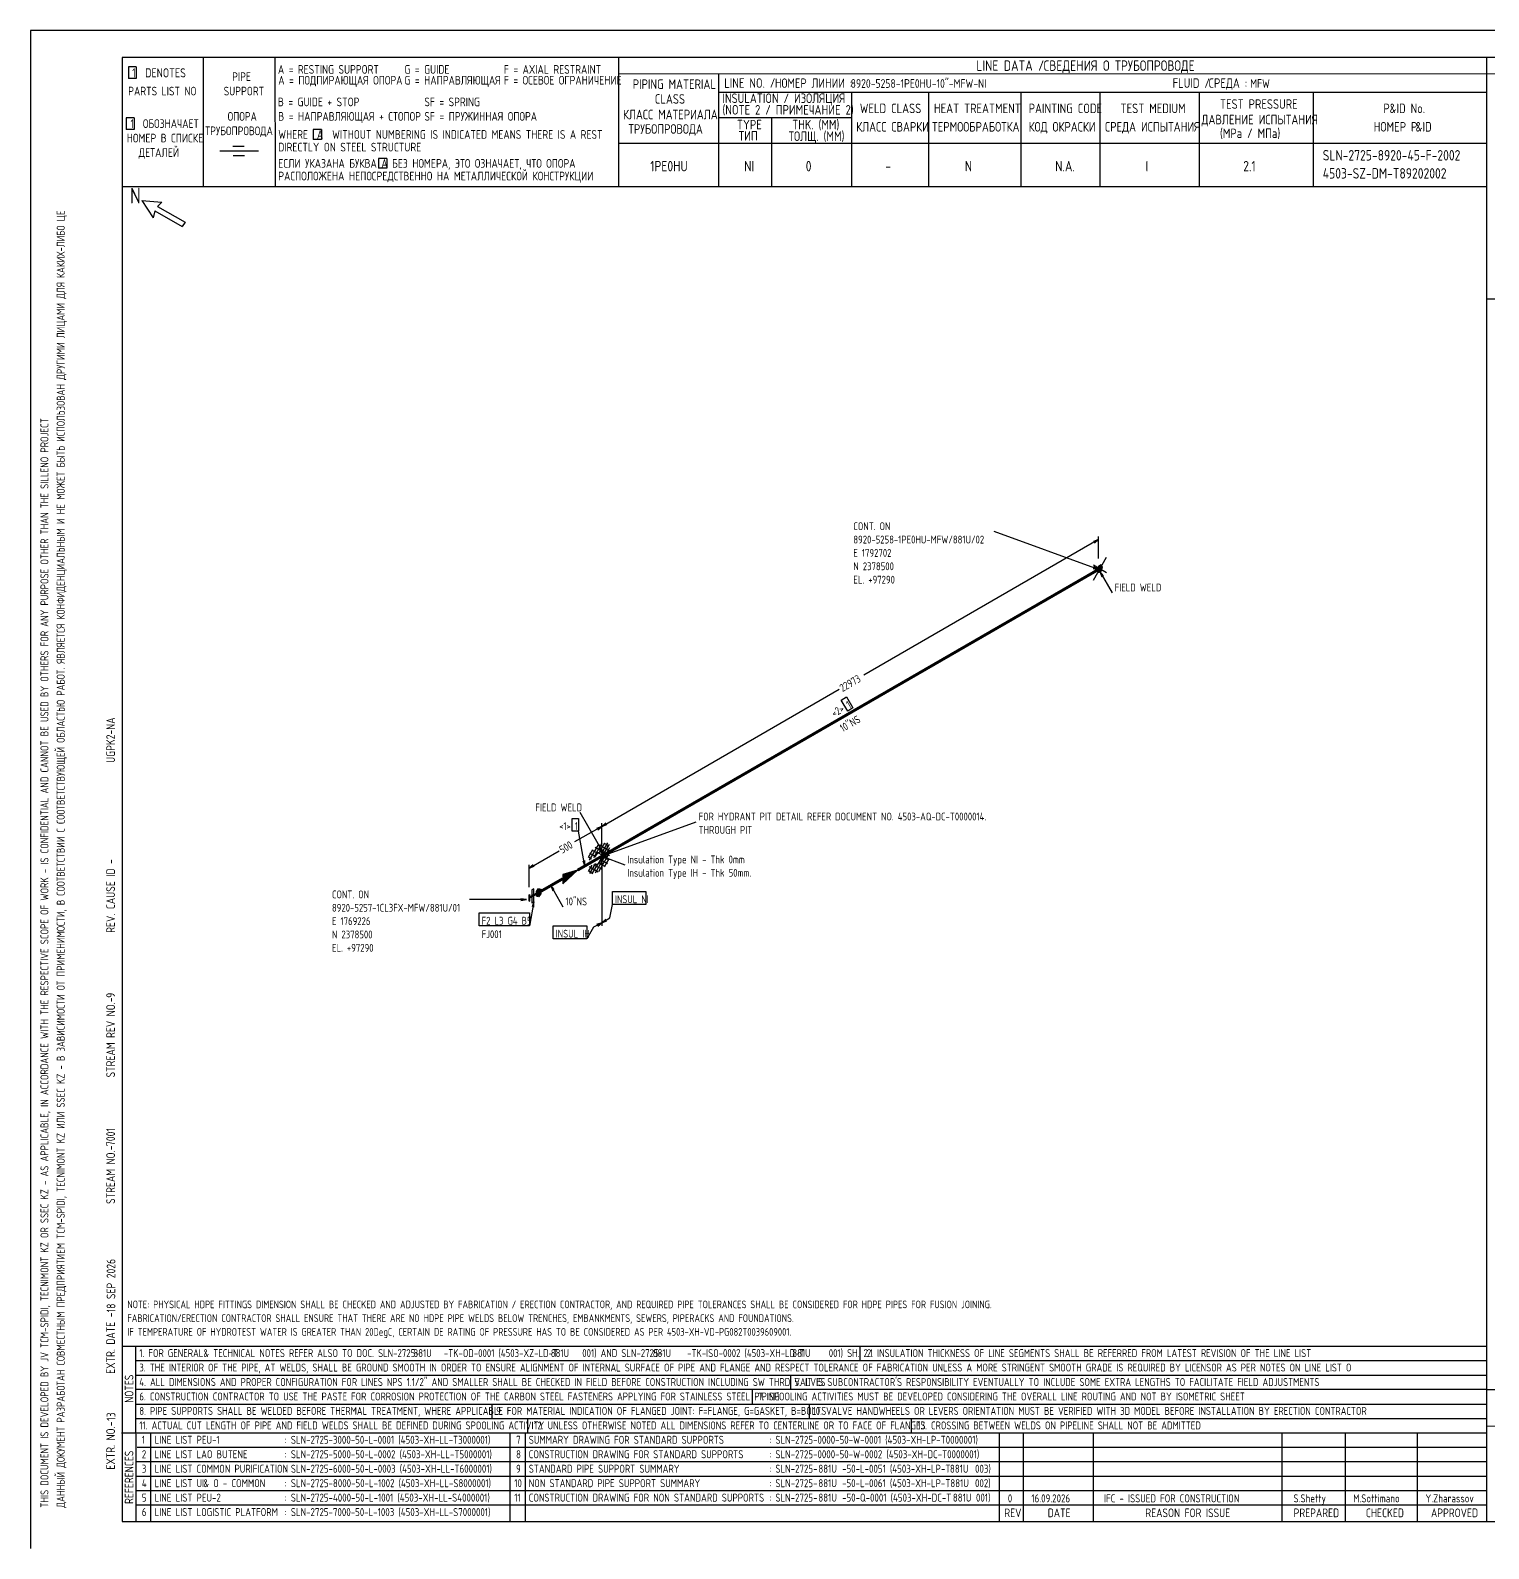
# Model space of a CAD drawing. Extents: x -1005 to 607, y -998 to 420.
# Drawn here: x 0 to 403.3, y 0 to 420 of the extents above; entities that cross this region are included whole.
import ezdxf

# ---------------------------------------------------------------- set-up
doc = ezdxf.new("R2010")
doc.units = 0
doc.styles.add('TTFN17', font='GOST type A')

msp = doc.modelspace()

# ---------------------------------------------------------------- linework, layer by layer
at = {"layer": 'GT_1', "flags": 128}
for points in [[(0, 420), (0, 0)], [(594, 420), (0, 420)], [(589.1, 412.5), (25.4, 412.5)], [(25.4, 412.5), (25.4, 7.5)], [(47.8, 412.5), (47.8, 376.7)], [(67.6, 412.5), (67.7, 376.7)], [(162.7, 412.5), (162.7, 376.7)], [(402.7, 412.5), (402.7, 7.5)], [(29.3, 409.9), (27.1, 409.9)], [(27.1, 409.9), (27.1, 406.7)], [(29.3, 409.9), (29.3, 406.7)], [(589.1, 408), (162.7, 407.9)], [(190.3, 407.8), (190.3, 376.7)], [(29.3, 406.7), (27.1, 406.7)], [(190.3, 402.9), (402.7, 402.9)], [(227.1, 402.9), (227.1, 376.7)], [(248.4, 402.9), (248.4, 376.8)], [(273.9, 402.9), (273.9, 376.7)], [(295.8, 402.9), (295.8, 376.7)], [(323.2, 402.9), (323.2, 376.7)], [(354.8, 402.9), (354.8, 376.8)], [(28.7, 395.8), (26.5, 395.8)], [(26.5, 395.8), (26.5, 392.6)], [(28.7, 395.8), (28.7, 392.6)], [(227.1, 395.8), (190.3, 395.8)], [(205, 395.8), (205, 376.7)], [(28.7, 392.6), (26.5, 392.6)], [(80.5, 392.6), (78.2, 392.6)], [(78.2, 392.6), (78.2, 389.8)], [(80.5, 392.6), (80.5, 389.8)], [(63.1, 386.6), (52.4, 386.6)], [(59.1, 387.9), (56, 387.9)], [(80.5, 389.8), (78.2, 389.8)], [(230.2, 388.7), (162.7, 388.7)], [(402.7, 388.7), (226.9, 388.7)], [(59.2, 385.3), (56.1, 385.3)], [(98.6, 384.6), (96.3, 384.6)], [(96.3, 384.6), (96.3, 381.9)], [(98.6, 384.6), (98.6, 381.9)], [(98.6, 381.9), (96.3, 381.9)], [(402.7, 376.7), (25.4, 376.7)], [(30.8, 372.9), (34, 368.1)], [(30.8, 372.9), (36.4, 372.5)], [(34.4, 370.1), (34, 368.1)], [(34.4, 370.1), (42, 365.7)], [(36.4, 372.5), (35.2, 371.3)], [(35.2, 371.3), (42.8, 366.9)], [(42.8, 366.9), (42, 365.7)], [(402.7, 345.75), (589, 345.75)], [(295.43, 279.12), (230.55, 241.62)], [(295.43, 270.88), (266.55, 281.38)], [(294.3, 278.15), (295.43, 279.12), (294, 278.6)], [(295.43, 273.88), (295.43, 280.02)], [(294, 267.95), (297.6, 274.25)], [(293.93, 271.1), (295.43, 270.88), (294.15, 271.62)], [(294, 272.15), (297.6, 270.05)], [(295.43, 270.05), (296.18, 270.43), (296.55, 271.48), (296.18, 272.15), (295.43, 271.7), (295.05, 270.65), (295.43, 270.05)], [(295.08, 270.6), (296.24, 270.6)], [(295.1, 270.8), (296.31, 270.8)], [(295.18, 271), (296.38, 271)], [(295.21, 270.4), (296.12, 270.4)], [(295.25, 271.2), (296.45, 271.2)], [(295.32, 271.4), (296.52, 271.4)], [(295.39, 271.6), (296.48, 271.6)], [(295.59, 271.8), (296.37, 271.8)], [(296.77, 269.15), (295.8, 270.27), (296.32, 268.85)], [(295.8, 270.27), (299.18, 264.43)], [(158.03, 199.78), (223.72, 237.72)], [(224.25, 234.72), (225.68, 235.62), (227.47, 232.55), (226.05, 231.65), (224.25, 234.72)], [(149.85, 201.95), (151.57, 201.95), (151.57, 198.43), (149.85, 198.43), (149.85, 201.95)], [(158.4, 192.57), (152.03, 203.6)], [(158.03, 199.78), (150.53, 195.5)], [(153.3, 188.82), (151.57, 198.43)], [(156.9, 198.8), (158.03, 199.78), (156.6, 199.25)], [(158.03, 191.53), (184.12, 201.05)], [(159.15, 200.75), (158.03, 199.78), (159.45, 200.3)], [(158.03, 194.53), (158.03, 200.68)], [(158.03, 194.53), (158.03, 200.68)], [(155.47, 193.32), (154.28, 191.22)], [(157.05, 194.68), (154.57, 190.47)], [(155.4, 193.25), (156.9, 192.35)], [(158.03, 195.12), (155.7, 191.07)], [(156.22, 194.07), (160.2, 191.75)], [(160.2, 193.85), (156.22, 186.88)], [(156.6, 188.6), (160.2, 194.9)], [(157.12, 194.75), (160.35, 192.95)], [(158.78, 195.2), (157.28, 192.57)], [(157.43, 193.7), (158.4, 192.57), (157.88, 194)], [(159.6, 195.28), (158.03, 192.57)], [(159.82, 194.53), (158.4, 192.05)], [(158.7, 195.2), (159.97, 194.45)], [(137.93, 188.22), (146.25, 193.03)], [(139.05, 189.2), (137.93, 188.22), (139.35, 188.75)], [(137.93, 182.97), (137.93, 189.12)], [(152.78, 190.25), (153.3, 188.82), (153.3, 190.32)], [(154.35, 191.38), (155.18, 190.78)], [(155.25, 189.05), (154.35, 187.47)], [(154.65, 192.43), (156.22, 191.53)], [(156.22, 189.43), (154.65, 186.72)], [(156.82, 189.35), (155.4, 186.88)], [(155.7, 189.28), (158.03, 187.93)], [(156.07, 189.5), (156.07, 189.5), (156.38, 189.35), (156.75, 189.35), (157.12, 189.57), (157.5, 189.88), (157.8, 190.25), (158.18, 190.78), (158.32, 191.3), (158.4, 191.75), (158.32, 192.2), (158.18, 192.5), (157.8, 192.65), (157.5, 192.65), (157.12, 192.5), (156.75, 192.28), (156.38, 191.82), (156, 191.3)], [(156.6, 192.8), (160.2, 190.7)], [(160.35, 192.88), (157.12, 187.25)], [(157.28, 189.57), (158.78, 188.82)], [(158.03, 190.7), (158.78, 191.07), (159.15, 192.12), (158.78, 192.8), (158.03, 192.35), (157.65, 191.3), (158.03, 190.7)], [(157.69, 191.4), (158.89, 191.4)], [(157.71, 191.2), (158.82, 191.2)], [(157.76, 191.6), (158.96, 191.6)], [(157.83, 191.8), (159.03, 191.8)], [(157.84, 191), (158.62, 191)], [(157.9, 192), (159.1, 192)], [(157.97, 192.2), (159.11, 192.2)], [(159.3, 192.28), (158.03, 191.53), (159.53, 191.75)], [(159.53, 191.3), (158.03, 191.53), (159.3, 190.78)], [(158.03, 191.53), (164.4, 189.2)], [(158.03, 190.47), (159.6, 189.57)], [(158.03, 190.03), (158.03, 172.25)], [(158.03, 190.03), (158.03, 172.25)], [(158.11, 192.4), (159, 192.4)], [(158.4, 191.6), (159.82, 190.62)], [(159.97, 190.85), (158.7, 188.6)], [(147.22, 185.3), (147.22, 183.95), (151.35, 187.7), (147.22, 186.5), (147.22, 184.1), (150.97, 187.47), (147.22, 186.43), (147.22, 184.32), (150.53, 187.25), (147.22, 186.2), (147.22, 184.47), (150.15, 186.95), (147.22, 186.05), (147.22, 184.62), (149.78, 186.8), (147.22, 185.9), (147.22, 184.78), (149.32, 186.5), (147.22, 185.75), (147.22, 185), (149.03, 186.35), (147.22, 185.53), (147.22, 185.15), (148.57, 186.05), (147.22, 185.38), (147.22, 185.3), (151.35, 187.7)], [(154.28, 187.55), (155.55, 186.8)], [(154.57, 188.68), (157.05, 187.25)], [(137.93, 180.2), (140.55, 181.7)], [(137.93, 179.97), (140.55, 181.47)], [(140.55, 181.32), (137.93, 179.82)], [(137.93, 179.07), (138.07, 179.15), (137.93, 180.88), (138.07, 180.95), (137.93, 179.07), (137.93, 180.88)], [(138.07, 180.95), (138.07, 179.15)], [(138.68, 180.43), (138.68, 178.62), (139.28, 178.93), (139.28, 182.53), (138.68, 182.22), (138.68, 180.43)], [(141.15, 181.18), (140.55, 180.35), (139.95, 180.5), (139.95, 181.78), (140.55, 182.6), (141.15, 182.45), (141.15, 181.18)], [(139.95, 181.6), (141.15, 181.6)], [(139.95, 181.4), (141.15, 181.4)], [(139.95, 181.2), (141.15, 181.2)], [(139.95, 181), (141.02, 181)], [(139.95, 180.8), (140.88, 180.8)], [(139.95, 180.6), (140.73, 180.6)], [(139.97, 181.8), (141.15, 181.8)], [(140.11, 182), (141.15, 182)], [(140.26, 182.2), (141.15, 182.2)], [(140.41, 182.4), (141.15, 182.4)], [(144.9, 182.3), (143.93, 183.43), (144.45, 182)], [(143.93, 183.43), (147.3, 177.57)], [(160.95, 181.78), (170.25, 181.78), (170.25, 178.18), (160.95, 178.18), (160.95, 181.78)], [(137.18, 179.53), (121.42, 179.53)], [(135.68, 179.3), (137.18, 179.53), (135.68, 179.75)], [(139.28, 178.93), (138.07, 172.25)], [(139.28, 177.43), (139.28, 178.93), (138.75, 177.5)], [(160.28, 174.5), (160.95, 178.18)], [(124.12, 175.85), (138.07, 175.85), (138.07, 172.25), (124.12, 172.25), (124.12, 175.85)], [(144.6, 172.25), (153.9, 172.25), (153.9, 168.65), (144.6, 168.65), (144.6, 172.25)], [(158.03, 173.15), (155.78, 171.88)], [(156.9, 172.18), (158.03, 173.15), (156.6, 172.62)], [(158.03, 173.15), (160.28, 174.5)], [(159.15, 174.12), (158.03, 173.15), (159.45, 173.68)], [(155.78, 171.88), (153.9, 168.65)], [(25.3, 56), (402.7, 56)], [(29.1, 56), (29.2, 7.5)], [(229.4, 56), (229.4, 52)], [(29.1, 52), (402.7, 52)], [(29.1, 48), (402.7, 48)], [(210.2, 48), (210.2, 44)], [(402.7, 44), (29.1, 44)], [(199.6, 44), (199.6, 40)], [(402.7, 44), (589.1, 44)], [(29.2, 40), (402.7, 40)], [(127.6, 40), (127.6, 36)], [(215.4, 40), (215.4, 36)], [(29.1, 36), (402.7, 36)], [(137.5, 36), (137.5, 32)], [(243.6, 36), (243.6, 32)], [(402.7, 34), (589.1, 33.9)], [(25.2, 32), (402.7, 32)], [(33.2, 32), (33.2, 7.6)], [(132.6, 32), (132.6, 7.6)], [(136.8, 32), (136.8, 7.6)], [(267.9, 32), (267.9, 7.5)], [(274.6, 32), (274.6, 7.5)], [(293.9, 32), (293.9, 7.5)], [(346.1, 32), (346.1, 7.5)], [(363.6, 32), (363.6, 7.5)], [(383.5, 32), (383.5, 7.5)], [(402.7, 28), (29.5, 28)], [(402.7, 24), (29.1, 24)], [(402.7, 20), (29.1, 20)], [(402.7, 16), (29.1, 16)], [(402.7, 12), (29.2, 12)], [(25.4, 7.5), (589.1, 7.5)], [(0, 0), (0, 0)]]:
    msp.add_lwpolyline(points, dxfattribs=at)
at = {"layer": 'GT_1', "const_width": 0.8, "flags": 128}
for points in [[(158.03, 191.53), (295.43, 270.88)], [(151.35, 187.7), (158.03, 191.53)], [(140.55, 181.47), (147.22, 185.3)]]:
    msp.add_lwpolyline(points, dxfattribs=at)

# ---------------------------------------------------------------- texts
at = {"layer": 'GT_1', "style": 'TTFN17'}
for s, height, p in [('LINE DATA /', 2.8875, (261.63, 408.8)), ('СВЕДЕНИЯ О ТРУБОПРОВОДЕ', 2.8875, (280.23, 408.8)), (' 1  DENOTES', 2.5025, (26.88, 407)), (' PIPE', 2.406, (54.56, 406)), ('A = RESTING SUPPORT', 2.4062, (68.46, 408)), ('A = ПОДПИРАЮЩАЯ ОПОРА', 2.4062, (68.56, 405)), ('G = GUIDE', 2.406, (103.46, 408)), ('G = НАПРАВЛЯЮЩАЯ', 2.4062, (103.46, 405)), ('F = AXIAL RESTRAINT', 2.4062, (130.96, 408)), ('F = ОСЕВОЕ ОГРАНИЧЕНИЕ', 2.4062, (130.96, 405)), ('PARTS LIST NO', 2.4062, (27.06, 402)), ('SUPPORT', 2.406, (53.46, 402)), ('PIPING MATERIAL', 2.6469, (166.6, 403.8)), ('LINE NO. /', 2.647, (191.9, 404.1)), ('НОМЕР ЛИНИИ :', 2.5987, (205.89, 404.1)), ('8920-5258-1PE0HU-10"-MFW-NI', 2.4062, (226.86, 404.1)), ('FLUID /', 2.647, (315.9, 404.1)), ('СРЕДА :', 2.647, (325.9, 404.1)), ('MFW', 2.406, (337.36, 404.1)), ('B = GUIDE + STOP', 2.4062, (68.46, 399)), ('SF = SPRING', 2.4062, (108.96, 399)), ('CLASS', 2.647, (172.7, 399.7)), ('(NOTE 2 / ПРИМЕЧАНИЕ 2)', 2.6469, (191.4, 396.7)), ('INSULATION / ИЗОЛЯЦИЯ', 2.6469, (191.4, 399.9)), ('WELD CLASS', 2.647, (229.4, 397.1)), ('HEAT TREATMENT', 2.6469, (249.9, 397.1)), ('PAINTING CODE', 2.6469, (276.1, 397.1)), ('TEST MEDIUM', 2.6469, (301.5, 397.1)), ('TEST PRESSURE', 2.6469, (329, 398.3)), ('P', 2.65, (374.2, 397.1)), ('&ID No.', 2.647, (375.91, 397.1)), (' 1  ОБОЗНАЧАЕТ', 2.4062, (26.46, 393)), ('ОПОРА', 2.406, (54.56, 395)), ('B = НАПРАВЛЯЮЩАЯ + СТОПОР', 2.4062, (68.56, 395)), ('SF = ПРУЖИННАЯ ОПОРА', 2.4062, (108.96, 395)), ('КЛАСС МАТЕРИАЛА', 2.6469, (163.9, 395.4)), ('TYPE', 2.647, (195.4, 392.6)), ('THK. (MM)', 2.647, (210.7, 392.6)), ('ДАВЛЕНИЕ ИСПЫТАНИЯ', 2.6469, (323.9, 394)), ('НОМЕР В СПИСКЕ', 2.4062, (26.66, 389)), ('ТРУБОПРОВОДА', 2.4062, (48.36, 391)), ('WHERE  A  WITHOUT NUMBERING IS INDICATED MEANS THERE IS A REST', 2.4062, (68.56, 390)), ('ТРУБОПРОВОДА', 2.6469, (165.4, 391.4)), ('ТИП', 2.647, (195.9, 389.5)), ('ТОЛЩ. (ММ)', 2.647, (209.7, 389.4)), ('КЛАСС СВАРКИ', 2.6469, (228.4, 392)), ('ТЕРМООБРАБОТКА', 2.6469, (249.4, 392)), ('КОД ОКРАСКИ', 2.6469, (276.1, 392)), ('СРЕДА ИСПЫТАНИЯ', 2.6469, (297.2, 392)), ('(MPa / МПа)', 2.6469, (329, 390.2)), ('НОМЕР P', 2.647, (371.5, 392)), ('&ID', 2.647, (383.1, 392)), ('ДЕТАЛЕЙ', 2.406, (29.96, 385)), ('DIRECTLY ON STEEL STRUCTURE', 2.4062, (68.56, 386.5)), ('SLN-2725-8920-45-F-2002', 2.8875, (357.43, 384)), ('ЕСЛИ УКАЗАНА БУКВА A БЕЗ НОМЕРА, ЭТО ОЗНАЧАЕТ, ЧТО ОПОРА', 2.4062, (68.56, 382)), ('1PE0HU', 2.888, (171.43, 381)), ('NI', 2.888, (197.43, 381)), ('0', 2.89, (214.43, 381)), ('-', 2.89, (236.43, 381)), ('N', 2.89, (258.43, 381)), ('N.A.', 2.888, (283.43, 381)), ('I', 2.89, (308.43, 381)), ('2.1', 2.888, (335.43, 381)), ('РАСПОЛОЖЕНА НЕПОСРЕДСТВЕННО НА МЕТАЛЛИЧЕСКОЙ КОНСТРУКЦИИ', 2.4062, (68.56, 378.5)), ('4503-SZ-DM-T89202002', 2.8875, (357.43, 379)), ('N', 4.33, (27.55, 372.1)), ('CONT. ON', 2.166, (227.6, 281.75)), ('8920-5258-1PE0HU-MFW/881U/02', 2.1656, (227.6, 278.05)), ('E 1792702', 2.166, (227.6, 274.36)), ('N 2378500', 2.166, (227.6, 270.66)), ('EL. +97290', 2.166, (227.6, 266.96)), ('FIELD WELD', 2.166, (299.88, 264.8)), ('FIELD WELD', 2.166, (139.68, 203.97)), ('FOR HYDRANT PIT DETAIL REFER DOCUMENT NO. 4503-AQ-DC-T0000014.', 2.1656, (184.82, 201.43)), ('<1>', 2.166, (146.23, 198.8)), ('1', 2.17, (150.59, 198.8)), ('THROUGH PIT', 2.1656, (184.82, 197.73)), ('Insulation Type NI - Thk 0mm', 2.1656, (165.1, 189.57)), ('Insulation Type IH - Thk 50mm.', 2.1656, (165.1, 185.88)), ('CONT. ON', 2.166, (83.41, 179.9)), ('INSUL NI', 2.166, (161.65, 178.55)), ('8920-5257-1CL3FX-MFW/881U/01', 2.1656, (83.41, 176.2)), ('10"NS', 2.166, (148, 177.95)), ('E 1769226', 2.166, (83.41, 172.5)), ('F2 L3 G4 B5', 2.1656, (124.8, 172.62)), ('N 2378500', 2.166, (83.41, 168.81)), ('FJ001', 2.166, (124.8, 168.88)), ('INSUL IH', 2.166, (145.29, 169.03)), ('EL. +97290', 2.166, (83.41, 165.11)), ('NOTE: PHYSICAL HDPE FITTINGS DIMENSION SHALL BE CHECKED AND ADJUSTED BY FABRICATION / ERECTION CONTRACTOR, AND REQUIRED PIPE TOLERANCES SHALL BE CONSIDERED FOR HDPE PIPES FOR FUSION JOINING.', 2.1175, (26.82, 66.5)), ('FABRICATION/ERECTION CONTRACTOR SHALL ENSURE THAT THERE ARE NO HDPE PIPE WELDS BELOW TRENCHES, EMBANKMENTS, SEWERS, PIPERACKS AND FOUNDATIONS.', 2.1175, (26.82, 62.7)), ('IF TEMPERATURE OF HYDROTEST WATER IS GREATER THAN 20DegC, CERTAIN DE RATING OF PRESSURE HAS TO BE CONSIDERED AS PER 4503-XH-VD-PG082T0039609001.', 2.1175, (26.82, 58.9)), ('1. FOR GENERAL', 2.1849, (30.13, 53)), ('& TECHNICAL NOTES REFER ALSO TO DOC. SLN-2725-      -TK-OD-0001 (4503-XZ-LD-T      001) AND SLN-2725-      -TK-ISO-0002 (4503-XH-LD-T      001) SH. 2.1', 2.18487, (47.87, 53)), ('881U', 2.185, (105.93, 53)), ('881U', 2.185, (143.93, 53)), ('881U', 2.185, (172.13, 53)), ('881U', 2.185, (210.73, 53)), ('2. INSULATION THICKNESS OF LINE SEGMENTS SHALL BE REFERRED FROM LATEST REVISION OF THE LINE LIST', 2.1849, (231.33, 53)), ('3. THE INTERIOR OF THE PIPE, AT WELDS, SHALL BE GROUND SMOOTH IN ORDER TO ENSURE ALIGNMENT OF INTERNAL SURFACE OF PIPE AND FLANGE AND RESPECT TOLERANCE OF FABRICATION UNLESS A MORE STRINGENT SMOOTH GRADE IS REQUIRED BY LICENSOR AS PER NOTES ON LINE LIST O', 2.18487, (30.13, 49)), ('4. ALL DIMENSIONS AND PROPER CONFIGURATION FOR LINES NPS 1.1/2" AND SMALLER SHALL BE CHECKED IN FIELD BEFORE CONSTRUCTION INCLUDING SW THRD VALVES', 2.18487, (30.13, 45)), ("5. IT IS SUBCONTRACTOR'S RESPONSIBILITY EVENTUALLY TO INCLUDE SOME EXTRA LENGTHS TO FACILITATE FIELD ADJUSTMENTS", 2.18487, (211.33, 45)), ('6. CONSTRUCTION CONTRACTOR TO USE THE PASTE FOR CORROSION PROTECTION OF THE CARBON STEEL FASTENERS APPLYING FOR STAINLESS STEEL PIPING', 2.18487, (30.13, 41)), ('7. SPOOLING ACTIVITIES MUST BE DEVELOPED CONSIDERING THE OVERALL LINE ROUTING AND NOT BY ISOMETRIC SHEET', 2.18487, (201.33, 41)), ('8. PIPE SUPPORTS SHALL BE WELDED BEFORE THERMAL TREATMENT, WHERE APPLICABLE', 2.1849, (30.13, 37)), ('9. FOR MATERIAL INDICATION OF FLANGED JOINT: F=FLANGE, G=GASKET, B=BOLTS', 2.1849, (128.83, 37)), ('10. VALVE HANDWHEELS OR LEVERS ORIENTATION MUST BE VERIFIED WITH 3D MODEL BEFORE INSTALLATION BY ERECTION CONTRACTOR', 2.18487, (216.33, 37)), ('11. ACTUAL CUT LENGTH OF PIPE AND FIELD WELDS SHALL BE DEFINED DURING SPOOLING ACTIVITY', 2.1849, (30.13, 33)), ('12. UNLESS OTHERWISE NOTED ALL DIMENSIONS REFER TO CENTERLINE OR TO FACE OF FLANGES', 2.1849, (139.33, 33)), ('13. CROSSING BETWEEN WELDS ON PIPELINE SHALL NOT BE ADMITTED', 2.1849, (245.33, 33)), ('1', 2.21, (30.83, 29)), ('LINE LIST PEU-1', 2.2138, (34.33, 29)), (': SLN-2725-3000-50-L-0001 (4503-XH-LL-T3000001)', 2.2138, (70.33, 29)), ('7', 2.21, (134.33, 29)), ('SUMMARY DRAWING FOR STANDARD SUPPORTS', 2.2138, (137.83, 29)), (': SLN-2725-0000-50-W-0001 (4503-XH-LP-T0000001)', 2.2138, (204.33, 29)), ('2', 2.21, (30.83, 25)), ('LINE LIST LAO BUTENE', 2.2138, (34.33, 25)), (': SLN-2725-5000-50-L-0002 (4503-XH-LL-T5000001)', 2.2138, (70.33, 25)), ('8', 2.21, (134.33, 25)), ('CONSTRUCTION DRAWING FOR STANDARD SUPPORTS', 2.2138, (137.83, 25)), (': SLN-2725-0000-50-W-0002 (4503-XH-DC-T0000001)', 2.2138, (204.33, 25)), ('3', 2.21, (30.83, 21)), ('LINE LIST COMMON PURIFICATION', 2.2138, (34.33, 21)), (': SLN-2725-6000-50-L-0003 (4503-XH-LL-T6000001)', 2.2138, (70.33, 21)), ('9', 2.21, (134.33, 21)), ('STANDARD PIPE SUPPORT SUMMARY', 2.2138, (137.83, 21)), (': SLN-2725-      -50-L-0051 (4503-XH-LP-T      003)', 2.2138, (204.33, 21)), ('881U', 2.214, (217.93, 21)), ('881U', 2.214, (254.33, 21)), ('4', 2.21, (30.83, 17)), ('LINE LIST UI', 2.2138, (34.33, 17)), ('& O - COMMON', 2.2138, (47.85, 17)), (': SLN-2725-8000-50-L-1002 (4503-XH-LL-S8000001)', 2.2138, (70.33, 17)), ('10', 2.214, (133.83, 17)), ('NON STANDARD PIPE SUPPORT SUMMARY', 2.2138, (137.83, 17)), (': SLN-2725-      -50-L-0061 (4503-XH-LP-T      002)', 2.2138, (204.33, 17)), ('881U', 2.214, (217.93, 17)), ('881U', 2.214, (254.43, 17)), ('5', 2.21, (30.83, 13)), ('LINE LIST PEU-2', 2.2138, (34.33, 13)), (': SLN-2725-4000-50-L-1001 (4503-XH-LL-S4000001)', 2.2138, (70.33, 13)), ('11', 2.214, (133.83, 13)), ('CONSTRUCTION DRAWING FOR NON STANDARD SUPPORTS', 2.2138, (137.83, 13)), (': SLN-2725-      -50-Q-0001 (4503-XH-DC-T      001)', 2.2138, (204.33, 13)), ('881U', 2.214, (217.93, 13)), ('881U', 2.214, (255.13, 13)), ('0', 2.21, (270.33, 12.8)), ('16.09.2026', 2.214, (276.83, 12.8)), ('IFC - ISSUED FOR CONSTRUCTION', 2.2138, (296.93, 12.8)), ('S.Shetty', 2.214, (349.33, 12.8)), ('M.Sottimano', 2.2138, (365.83, 12.8)), ('Y.Zharassov', 2.2138, (385.83, 12.8)), ('6', 2.21, (30.83, 9)), ('LINE LIST LOGISTIC PLATFORM', 2.2138, (34.33, 9)), (': SLN-2725-7000-50-L-1003 (4503-XH-LL-S7000001)', 2.2138, (70.33, 9)), ('REV', 2.406, (269.36, 8.7)), ('DATE', 2.406, (281.36, 8.7)), ('REASON FOR ISSUE', 2.4062, (308.36, 8.7)), ('PREPARED', 2.406, (349.36, 8.7)), ('CHECKED', 2.406, (369.36, 8.7)), ('APPROVED', 2.406, (387.36, 8.7))]:
    msp.add_text(s, height=height, dxfattribs=at).set_placement(p)
for s, height, rotation, p in [('ДАННЫЙ ДОКУМЕНТ РАЗРАБОТАН СОВМЕСТНЫМ ПРЕДПРИЯТИЕМ TCM-SPIDI, TECNIMONT KZ ИЛИ SSEC KZ - В ЗАВИСИМОСТИ ОТ ПРИМЕНИМОСТИ, В СООТВЕТСТВИИ С СООТВЕТСТВУЮЩЕЙ ОБЛАСТЬЮ РАБОТ. ЯВЛЯЕТСЯ КОНФИДЕНЦИАЛЬНЫМ И НЕ МОЖЕТ БЫТЬ ИСПОЛЬЗОВАН ДРУГИМИ ЛИЦАМИ ДЛЯ КАКИХ-ЛИБО ЦЕ', 2.21375, 90, (9.5, 11.33)), ('THIS DOCUMENT IS DEVELOPED BY JV TCM-SPIDI, TECNIMONT KZ OR SSEC KZ - AS APPLICABLE, IN ACCORDANCE WITH THE RESPECTIVE SCOPE OF WORK - IS CONFIDENTIAL AND CANNOT BE USED BY OTHERS FOR ANY PURPOSE OTHER THAN THE SILLENO PROJECT', 2.21375, 90, (5, 11.33)), ('22973', 2.166, 30, (224.6, 236.93)), ('<2>', 2.166, 30, (222.27, 229.93)), ('1', 2.17, 30, (226.45, 232.34)), ('UGPK2-NA', 2.406, 90, (23.4, 217.36)), ('10"NS', 2.166, 30, (224.65, 225.8)), ('500', 2.166, 30, (147.07, 192.18)), ('REV. CAUSE ID -', 2.4062, 90, (23.4, 170.36)), ('9', 2.41, 90, (23.4, 152.36)), ('STREAM REV NO.-', 2.4062, 90, (23.4, 130.36)), ('7001', 2.406, 90, (23.4, 111.36)), ('STREAM NO.-', 2.4062, 90, (23.4, 95.36)), ('18 SEP 2026', 2.4062, 90, (23.5, 65.36)), ('EXTR. DATE -', 2.4062, 90, (23.4, 48.36)), ('NOTES', 2.406, 90, (28.5, 40.36)), ('EXTR. NO.-', 2.406, 90, (23.4, 21.86)), ('13', 2.406, 90, (23.5, 35.36)), ('REFERENCES', 2.406, 90, (28.5, 12.36))]:
    msp.add_text(s, height=height, rotation=rotation, dxfattribs=at).set_placement(p)

doc.saveas('drawing.dxf')
